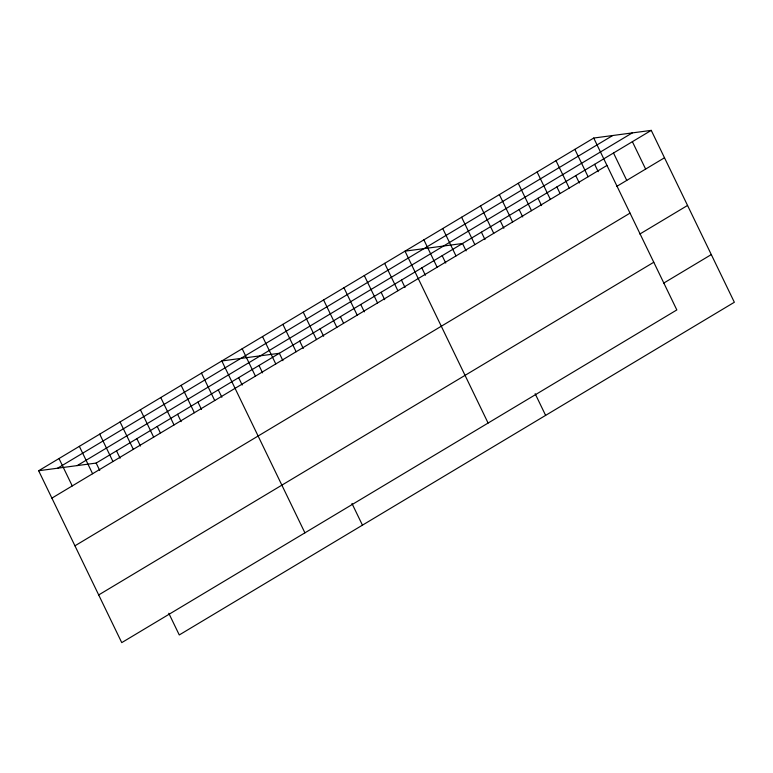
<?xml version="1.0" encoding="UTF-8"?>
<svg xmlns="http://www.w3.org/2000/svg" width="773" height="773" viewBox="0 0 773 773"><rect width="100%" height="100%" fill="white"/><g stroke="black" fill="none" stroke-linecap="round" stroke-linejoin="round"><path stroke-width="1.16" d="M593.732 138.048L676.829 309.934L121.748 642.624L38.65 470.738L593.732 138.048L651.253 130.376L734.35 302.262L179.268 634.952L168.794 613.279M57.637 468.206L612.718 135.517M77.194 465.597L632.275 132.908M38.65 470.738L96.171 463.066L651.253 130.376M51.888 498.131L606.969 165.441M616.815 186.351L664.5 157.769M74.942 545.806L630.024 213.126M639.87 234.026L687.545 205.454M98.693 594.939L653.774 262.25M663.62 283.16L711.295 254.588M632.382 141.691L645.629 169.084M613.511 153.006L626.748 180.389M594.64 164.311L598.205 171.683M574.861 149.363L588.098 176.756M575.769 175.626L579.335 182.998M555.99 160.668L569.228 188.061M556.889 186.931L559.952 193.26M537.109 171.983L550.357 199.376M538.018 198.246L541.583 205.618M518.239 183.298L531.486 210.691M519.147 209.56L522.712 216.933M499.368 194.603L512.605 221.996M500.276 220.865L503.841 228.248M480.497 205.918L493.734 233.311M481.405 232.18L484.971 239.553M461.626 217.232L474.864 244.626M466.09 250.867L462.525 243.495L405.004 251.157L488.101 423.053M535.148 393.708L545.622 415.381M442.745 228.537L455.993 255.931M442.175 255.689L445.741 263.062M423.875 239.852L437.122 267.245M421.826 267.893L425.392 275.265M401.467 280.087L405.033 287.459M384.654 263.361L397.892 290.754M381.118 292.281L384.683 299.663M364.296 275.555L377.543 302.948M360.759 304.485L364.325 311.857M343.946 287.759L357.184 315.152M340.41 316.679L343.463 323.008M323.587 299.953L336.835 327.346M320.061 328.883L323.626 336.255M303.238 312.157L316.486 339.55M299.702 341.077L303.267 348.449M282.889 324.351L296.127 351.744M282.918 360.653L279.353 353.28L221.822 360.952L304.92 532.839M351.966 503.494L362.45 525.167M262.53 336.555L275.777 363.948M259.003 365.474L262.569 372.847M242.181 348.749L255.419 376.142M238.644 377.678L242.21 385.051M218.295 389.872L221.861 397.245M201.473 373.146L214.72 400.54M197.936 402.066L201.502 409.448M181.124 385.341L194.361 412.734M177.587 414.27L181.153 421.643M160.765 397.544L174.012 424.937M157.238 426.464L160.291 432.793M140.415 409.738L153.653 437.132M136.879 438.668L140.444 446.04M120.066 421.942L133.304 449.335M116.53 450.862L120.095 458.244M99.707 434.136L112.955 461.529M96.171 463.066L99.736 470.438M79.358 446.34L92.596 473.733M58.999 458.534L72.247 485.927"/></g></svg>
